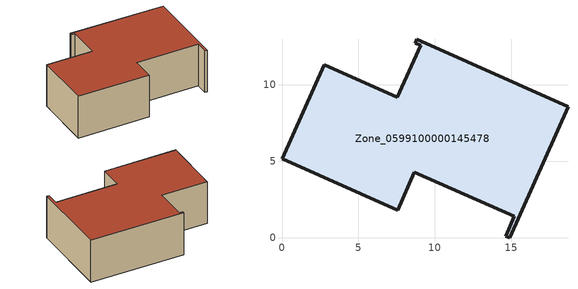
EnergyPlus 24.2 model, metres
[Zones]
Zone_0599100000145478
 floor ground (C_G): 8.66,4.29 7.56,1.8 0,5.16 2.76,11.31 7.55,9.18 9.07,12.58 8.71,12.73 8.82,12.98 18.7,8.58 14.88,0 14.63,0.11 15.2,1.4 z0
 wall outside (C_F): 18.7,8.58 8.82,12.98 8.71,12.73 9.07,12.58 7.55,9.18 2.76,11.31 0,5.16 7.56,1.8 8.66,4.29 15.2,1.4 14.63,0.11 14.88,0 18.7,8.58 z0:5.07
 roof outside (C_R): 14.88,0 18.7,8.58 8.82,12.98 8.71,12.73 9.07,12.58 7.55,9.18 2.76,11.31 0,5.16 7.56,1.8 8.66,4.29 15.2,1.4 14.63,0.11 z5.07
[BUILDING]
Pand.0599100000145478: North Axis=0; Terrain=City; Loads Convergence Tolerance Value=0.04; Temperature Convergence Tolerance Value=0.4; Solar Distribution=FullExterior; Maximum Number of Warmup Days=25; Minimum Number of Warmup Days=1
[Site:Location]
Rotterdam.The.Hague.AP_ZH_NLD Design_Conditions: Latitude=51.96; Longitude=4.45; Time Zone=1; Elevation=-4.5
[SITE:GROUNDTEMPERATURE:BUILDINGSURFACE]
18, 18, 18, 18, 18, 18, 18, 18, 18, 18, 18, 18
[MATERIAL] Thermal Absorptance=0.9; Solar Absorptance=0.7; Visible Absorptance=0.7
Name | Roughness | Thickness | Conductivity | Density | Specific Heat
G.D.1965-1974 | MediumSmooth | 0.15 | 0.882353 | 540 | 1210
F.D.1965-1974 | Rough | 0.3 | 0.697674 | 1920 | 840
R.D.1965-1974 | MediumRough | 0.2 | 0.232558 | 1500 | 1000
[CONSTRUCTION]
C_G: G.D.1965-1974
C_F: F.D.1965-1974
C_R: R.D.1965-1974
[ZONE]
Zone_0599100000145478: Type=1; Multiplier=1; Ceiling Height=Autocalculate; Volume=Autocalculate; Floor Area=autocalculate; Part of Total Floor Area=Yes
[ZONEINFILTRATION:DESIGNFLOWRATE]
Infil_Zone_0599100000145478: Zone or ZoneList or Space or SpaceList=Zone_0599100000145478; Schedule=AlwaysOn; Design Flow Rate Calculation Method=Flow/Area; Flow Rate per Floor Area=0.0042; Constant Term Coefficient=1; Temperature Term Coefficient=0; Velocity Term Coefficient=0; Velocity Squared Term Coefficient=0
[HVACTEMPLATE:ZONE:IDEALLOADSAIRSYSTEM]
Zone_0599100000145478: Maximum Heating Supply Air Temperature=50; Minimum Cooling Supply Air Temperature=13; Maximum Heating Supply Air Humidity Ratio=0.0156; Minimum Cooling Supply Air Humidity Ratio=0.0077; Heating Limit=NoLimit; Cooling Limit=NoLimit; Dehumidification Control Type=ConstantSensibleHeatRatio; Cooling Sensible Heat Ratio=0.7; Dehumidification Setpoint=60; Humidification Control Type=None; Humidification Setpoint=30; Outdoor Air Method=None; Outdoor Air Flow Rate per Person=0.00944; Outdoor Air Flow Rate per Zone Floor Area=0; Outdoor Air Flow Rate per Zone=0; Demand Controlled Ventilation Type=None; Outdoor Air Economizer Type=NoEconomizer; Heat Recovery Type=None; Sensible Heat Recovery Effectiveness=0.7; Latent Heat Recovery Effectiveness=0.65
[ZONECONTROL:THERMOSTAT]
ThermostatControl_Zone_0599100000145478: Zone or ZoneList=Zone_0599100000145478; Control Type Schedule=DualSetpointControlType; Control 1=Thermostat_Zone_0599100000145478; Temperature Difference Between Cutout And Setpoint=0
[THERMOSTATSETPOINT:DUALSETPOINT]
Thermostat_Zone_0599100000145478: Heating Setpoint Temperature Schedule=HeatingSetpoint_Zone_0599100000145478; Cooling Setpoint Temperature Schedule=CoolingSetpoint_Zone_0599100000145478
[SCHEDULE:COMPACT]
HeatingSetpoint_Zone_0599100000145478: Through: 12/31, For: AllDays, Until: 24:00, 21
CoolingSetpoint_Zone_0599100000145478: Through: 12/31, For: AllDays, Until: 24:00, 24
DualSetpointControlType: Through: 12/31, For: AllDays, Until: 24:00, 4
AlwaysOn: Through: 12/31, For: AllDays, Until: 24:00, 1
